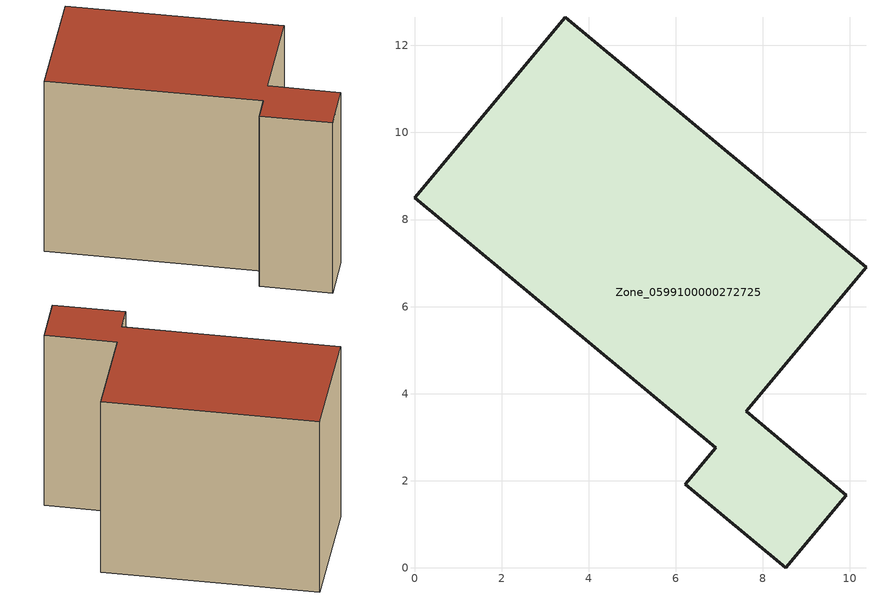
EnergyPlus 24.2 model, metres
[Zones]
Zone_0599100000272725
 floor ground (C_G): 6.22,1.92 6.92,2.76 0,8.5 3.46,12.65 10.37,6.9 7.62,3.6 9.92,1.67 8.53,0 z0
 wall outside (C_F): 6.92,2.76 6.22,1.92 8.53,0 9.92,1.67 7.62,3.6 10.37,6.9 3.46,12.65 0,8.5 6.92,2.76 z0:8.39
 roof outside (C_R): 3.46,12.65 0,8.5 6.92,2.76 6.22,1.92 8.53,0 9.92,1.67 7.62,3.6 10.37,6.9 z8.39
[BUILDING]
Pand.0599100000272725: North Axis=0; Terrain=City; Loads Convergence Tolerance Value=0.04; Temperature Convergence Tolerance Value=0.4; Solar Distribution=FullExterior; Maximum Number of Warmup Days=25; Minimum Number of Warmup Days=1
[Site:Location]
Rotterdam.The.Hague.AP_ZH_NLD Design_Conditions: Latitude=51.96; Longitude=4.45; Time Zone=1; Elevation=-4.5
[SITE:GROUNDTEMPERATURE:BUILDINGSURFACE]
18, 18, 18, 18, 18, 18, 18, 18, 18, 18, 18, 18
[MATERIAL] Thermal Absorptance=0.9; Solar Absorptance=0.7; Visible Absorptance=0.7
Name | Roughness | Thickness | Conductivity | Density | Specific Heat
G.TI.1975-1991 | MediumSmooth | 0.15 | 0.288461 | 540 | 1210
F.TI.1975-1991 | Rough | 0.3 | 0.230769 | 1920 | 840
R.TI.1975-1991 | MediumRough | 0.2 | 0.153846 | 1500 | 1000
[CONSTRUCTION]
C_G: G.TI.1975-1991
C_F: F.TI.1975-1991
C_R: R.TI.1975-1991
[ZONE]
Zone_0599100000272725: Type=1; Multiplier=1; Ceiling Height=Autocalculate; Volume=Autocalculate; Floor Area=autocalculate; Part of Total Floor Area=Yes
[ZONEINFILTRATION:DESIGNFLOWRATE]
Infil_Zone_0599100000272725: Zone or ZoneList or Space or SpaceList=Zone_0599100000272725; Schedule=AlwaysOn; Design Flow Rate Calculation Method=Flow/Area; Flow Rate per Floor Area=0.003; Constant Term Coefficient=1; Temperature Term Coefficient=0; Velocity Term Coefficient=0; Velocity Squared Term Coefficient=0
[HVACTEMPLATE:ZONE:IDEALLOADSAIRSYSTEM]
Zone_0599100000272725: Maximum Heating Supply Air Temperature=50; Minimum Cooling Supply Air Temperature=13; Maximum Heating Supply Air Humidity Ratio=0.0156; Minimum Cooling Supply Air Humidity Ratio=0.0077; Heating Limit=NoLimit; Cooling Limit=NoLimit; Dehumidification Control Type=ConstantSensibleHeatRatio; Cooling Sensible Heat Ratio=0.7; Dehumidification Setpoint=60; Humidification Control Type=None; Humidification Setpoint=30; Outdoor Air Method=None; Outdoor Air Flow Rate per Person=0.00944; Outdoor Air Flow Rate per Zone Floor Area=0; Outdoor Air Flow Rate per Zone=0; Demand Controlled Ventilation Type=None; Outdoor Air Economizer Type=NoEconomizer; Heat Recovery Type=None; Sensible Heat Recovery Effectiveness=0.7; Latent Heat Recovery Effectiveness=0.65
[ZONECONTROL:THERMOSTAT]
ThermostatControl_Zone_0599100000272725: Zone or ZoneList=Zone_0599100000272725; Control Type Schedule=DualSetpointControlType; Control 1=Thermostat_Zone_0599100000272725; Temperature Difference Between Cutout And Setpoint=0
[THERMOSTATSETPOINT:DUALSETPOINT]
Thermostat_Zone_0599100000272725: Heating Setpoint Temperature Schedule=HeatingSetpoint_Zone_0599100000272725; Cooling Setpoint Temperature Schedule=CoolingSetpoint_Zone_0599100000272725
[SCHEDULE:COMPACT]
HeatingSetpoint_Zone_0599100000272725: Through: 12/31, For: AllDays, Until: 24:00, 21
CoolingSetpoint_Zone_0599100000272725: Through: 12/31, For: AllDays, Until: 24:00, 24
DualSetpointControlType: Through: 12/31, For: AllDays, Until: 24:00, 4
AlwaysOn: Through: 12/31, For: AllDays, Until: 24:00, 1
